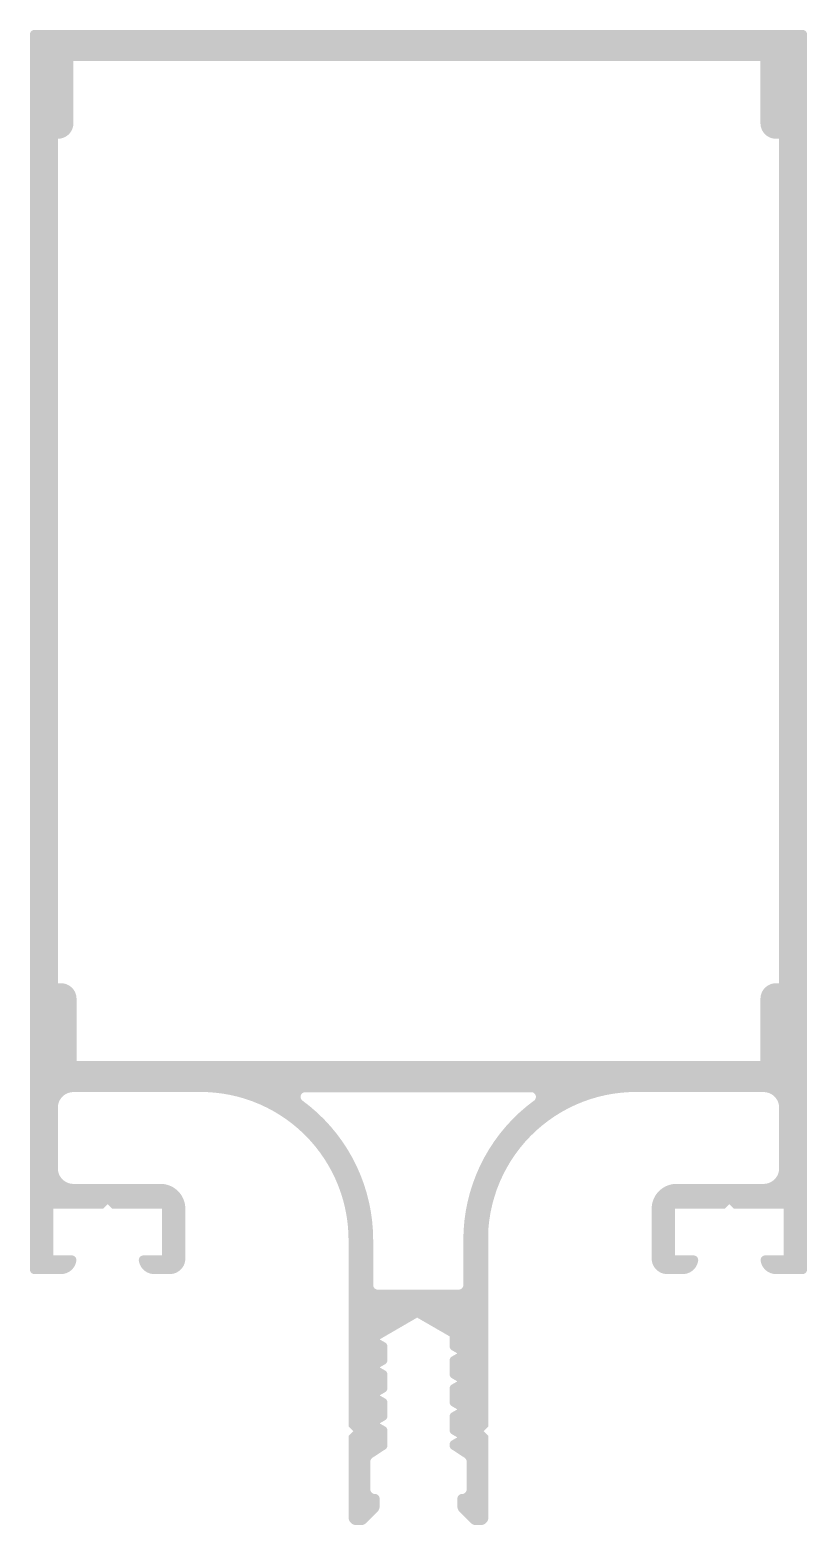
# Model space of a CAD drawing. Header units: millimetres. Extents: x -63 to 3646, y -445 to 220.
# Drawn here: x 1015 to 1065, y -6.4 to 89.8 of the extents above; entities that cross this region are included whole.
import ezdxf

# ---------------------------------------------------------------- set-up
doc = ezdxf.new("R2010")
doc.units = ezdxf.units.MM

# ---------------------------------------------------------------- blocks, each defined once
blk = doc.blocks.new('E50 M 12')
h = blk.add_hatch(color=252)
h.paths.add_polyline_path([(22, 27.479925), (22, 23.480856), (-22, 23.480856), (-22.000001, 27.480857), (-22.001467, 27.534996), (-22.005863, 27.588976), (-22.013174, 27.642639), (-22.02338, 27.695827), (-22.036451, 27.748385), (-22.052347, 27.800158), (-22.071024, 27.850995), (-22.092425, 27.900746), (-22.116488, 27.949265), (-22.143143, 27.996411), (-22.172311, 28.042044), (-22.203907, 28.086031), (-22.237838, 28.128243), (-22.274005, 28.168556), (-22.312301, 28.206852), (-22.352614, 28.243019), (-22.394826, 28.27695), (-22.438813, 28.308546), (-22.484446, 28.337714), (-22.531592, 28.364369), (-22.580111, 28.388432), (-22.629862, 28.409833), (-22.680699, 28.42851), (-22.732472, 28.444407), (-22.78503, 28.457477), (-22.838218, 28.467683), (-22.891881, 28.474995), (-22.945861, 28.47939), (-23, 28.480857), (-23.2, 28.480857), (-23.2, 82.780858), (-23.145861, 82.782324), (-23.091881, 82.78672), (-23.038218, 82.794031), (-22.985029, 82.804237), (-22.932471, 82.817308), (-22.880698, 82.833205), (-22.829862, 82.851881), (-22.780111, 82.873282), (-22.731591, 82.897346), (-22.684446, 82.924001), (-22.638813, 82.953169), (-22.594826, 82.984765), (-22.552613, 83.018696), (-22.5123, 83.054862), (-22.474004, 83.093158), (-22.437838, 83.133471), (-22.403907, 83.175684), (-22.372311, 83.219671), (-22.343143, 83.265304), (-22.316488, 83.312449), (-22.292424, 83.360969), (-22.271023, 83.41072), (-22.252347, 83.461556), (-22.23645, 83.513329), (-22.223379, 83.565887), (-22.213173, 83.619076), (-22.205862, 83.672739), (-22.201466, 83.726719), (-22.2, 83.780858), (-22.199999, 87.780857), (22, 87.780857), (22, 83.779925), (22.00142, 83.727573), (22.005579, 83.675368), (22.012465, 83.623452), (22.02206, 83.571967), (22.034337, 83.521056), (22.049263, 83.470857), (22.066796, 83.421508), (22.086889, 83.373145), (22.109486, 83.3259), (22.134525, 83.279903), (22.161938, 83.23528), (22.19165, 83.192154), (22.223579, 83.150642), (22.257637, 83.110858), (22.293732, 83.072912), (22.331763, 83.036908), (22.371627, 83.002944), (22.413215, 82.971114), (22.456412, 82.941504), (22.5011, 82.914197), (22.547156, 82.889267), (22.594455, 82.866782), (22.642865, 82.846804), (22.692255, 82.829388), (22.742489, 82.814581), (22.79343, 82.802425), (22.844937, 82.792952), (22.896869, 82.786189), (22.949084, 82.782154), (23.001439, 82.780858), (23.2, 82.780858), (23.2, 28.480857), (22.999999, 28.480857), (22.947632, 28.479485), (22.895409, 28.475372), (22.843472, 28.46853), (22.791966, 28.458978), (22.74103, 28.446742), (22.690805, 28.431856), (22.641428, 28.414359), (22.593035, 28.394301), (22.545759, 28.371736), (22.49973, 28.346727), (22.455073, 28.319341), (22.411912, 28.289654), (22.370365, 28.257748), (22.330545, 28.22371), (22.292563, 28.187634), (22.256522, 28.149618), (22.222521, 28.109766), (22.190654, 28.068189), (22.161007, 28.025), (22.133663, 27.980318), (22.108697, 27.934266), (22.086176, 27.886969), (22.066163, 27.838557), (22.048713, 27.789164), (22.033873, 27.738925), (22.021684, 27.687978), (22.01218, 27.636462), (22.005387, 27.58452), (22.001323, 27.532293)])
h.paths.add_polyline_path([(7.252136, 21.474441), (7.268157, 21.474032), (7.284133, 21.472768), (7.30002, 21.470653), (7.31577, 21.467693), (7.33134, 21.463895), (7.346685, 21.459272), (7.361761, 21.453836), (7.376525, 21.447602), (7.390936, 21.440589), (7.404951, 21.432817), (7.418531, 21.424307), (7.431638, 21.415084), (7.444233, 21.405174), (7.456281, 21.394605), (7.467747, 21.383409), (7.478599, 21.371616), (7.488806, 21.35926), (7.498339, 21.346377), (7.50717, 21.333004), (7.515274, 21.319177), (7.522628, 21.304938), (7.529211, 21.290326), (7.535005, 21.275384), (7.539992, 21.260153), (7.544159, 21.244678), (7.547494, 21.229003), (7.549987, 21.213172), (7.551631, 21.19723), (7.552421, 21.181223), (7.552355, 21.165197), (7.551433, 21.149197), (7.549659, 21.133269), (7.547036, 21.117459), (7.543573, 21.101811), (7.539279, 21.086371), (7.534167, 21.071182), (7.528251, 21.056288), (7.521547, 21.041731), (7.514077, 21.027552), (7.505859, 21.013793), (7.496919, 21.000492), (7.487281, 20.987688), (7.476973, 20.975416), (7.466024, 20.963713), (7.454466, 20.952611), (7.442332, 20.942142), (7.429656, 20.932336), (6.945069, 20.556764), (6.481959, 20.15501), (6.041736, 19.7283), (5.625744, 19.277935), (5.235253, 18.805289), (4.871453, 18.311805), (4.535454, 17.798986), (4.228281, 17.268399), (3.950872, 16.721662), (3.704073, 16.160442), (3.488636, 15.586452), (3.305219, 15.001442), (3.154382, 14.407198), (3.036584, 13.805533), (2.952185, 13.198281), (2.901442, 12.587296), (2.88451, 11.974441), (2.88451, 9.081036), (2.88408, 9.064796), (2.882772, 9.048602), (2.880588, 9.032503), (2.877536, 9.016546), (2.873625, 9.000778), (2.868866, 8.985245), (2.863274, 8.969991), (2.856863, 8.955063), (2.849654, 8.940504), (2.841668, 8.926357), (2.832927, 8.912663), (2.823458, 8.899461), (2.813288, 8.886792), (2.802447, 8.874692), (2.790966, 8.863197), (2.778881, 8.85234), (2.766225, 8.842153), (2.753037, 8.832666), (2.739354, 8.823907), (2.725217, 8.815901), (2.710668, 8.808673), (2.695749, 8.802242), (2.680503, 8.796629), (2.664976, 8.791849), (2.649213, 8.787917), (2.63326, 8.784844), (2.617164, 8.782639), (2.600972, 8.781309), (2.584733, 8.780857), (-2.615267, 8.780857), (-2.630972, 8.781257), (-2.646635, 8.782478), (-2.662212, 8.784517), (-2.67766, 8.78737), (-2.692939, 8.791026), (-2.708005, 8.795478), (-2.722817, 8.800713), (-2.737335, 8.806715), (-2.751519, 8.813469), (-2.765329, 8.820957), (-2.778729, 8.829157), (-2.791682, 8.838048), (-2.804151, 8.847604), (-2.816102, 8.8578), (-2.827504, 8.868607), (-2.838324, 8.879997), (-2.848533, 8.891937), (-2.858104, 8.904396), (-2.867008, 8.917338), (-2.875223, 8.930729), (-2.882726, 8.944532), (-2.889496, 8.958708), (-2.895515, 8.973219), (-2.900765, 8.988026), (-2.905234, 9.003087), (-2.908908, 9.018361), (-2.911777, 9.033807), (-2.913834, 9.049381), (-2.915072, 9.065042), (-2.915489, 9.080747), (-2.91549, 11.974441), (-2.932421, 12.587296), (-2.983164, 13.198281), (-3.067563, 13.805533), (-3.185361, 14.407198), (-3.336198, 15.001442), (-3.519615, 15.586452), (-3.735052, 16.160442), (-3.981851, 16.721662), (-4.25926, 17.268399), (-4.566433, 17.798986), (-4.902432, 18.311805), (-5.266232, 18.805289), (-5.656723, 19.277935), (-6.072715, 19.7283), (-6.512938, 20.15501), (-6.976049, 20.556764), (-7.460635, 20.932336), (-7.473299, 20.942132), (-7.485422, 20.95259), (-7.496971, 20.96368), (-7.507911, 20.97537), (-7.518212, 20.987628), (-7.527844, 21.000417), (-7.53678, 21.013702), (-7.544995, 21.027445), (-7.552465, 21.041606), (-7.559169, 21.056146), (-7.565087, 21.071023), (-7.570204, 21.086195), (-7.574503, 21.101617), (-7.577974, 21.117248), (-7.580606, 21.133041), (-7.582392, 21.148952), (-7.583326, 21.164935), (-7.583406, 21.180946), (-7.582632, 21.196938), (-7.581005, 21.212866), (-7.578532, 21.228685), (-7.575217, 21.244349), (-7.571072, 21.259814), (-7.566108, 21.275036), (-7.560339, 21.289972), (-7.553781, 21.304578), (-7.546453, 21.318813), (-7.538376, 21.332638), (-7.529573, 21.346012), (-7.520069, 21.358897), (-7.509891, 21.371256), (-7.499069, 21.383055), (-7.487632, 21.39426), (-7.475614, 21.404839), (-7.463048, 21.414762), (-7.449971, 21.424), (-7.43642, 21.432527), (-7.422433, 21.440319), (-7.40805, 21.447354), (-7.393313, 21.453611), (-7.378262, 21.459073), (-7.362942, 21.463725), (-7.347395, 21.467553), (-7.331667, 21.470545), (-7.315801, 21.472695), (-7.299843, 21.473994), (-7.283838, 21.474441)])
h.paths.add_polyline_path([(13.569041, 21.480858), (22.2, 21.480857), (22.254138, 21.47939), (22.308119, 21.474995), (22.361782, 21.467683), (22.41497, 21.457477), (22.467528, 21.444407), (22.519301, 21.42851), (22.570138, 21.409833), (22.619889, 21.388432), (22.668408, 21.364369), (22.715553, 21.337714), (22.761187, 21.308546), (22.805174, 21.27695), (22.847386, 21.243019), (22.887699, 21.206852), (22.925995, 21.168556), (22.962162, 21.128243), (22.996093, 21.086031), (23.027688, 21.042044), (23.056857, 20.996411), (23.083512, 20.949265), (23.107575, 20.900746), (23.128976, 20.850995), (23.147653, 20.800158), (23.163549, 20.748385), (23.17662, 20.695827), (23.186826, 20.642639), (23.194137, 20.588976), (23.198533, 20.534996), (23.199999, 20.480857), (23.199999, 16.580857), (23.198533, 16.526718), (23.194137, 16.472738), (23.186826, 16.419075), (23.17662, 16.365886), (23.163549, 16.313328), (23.147653, 16.261555), (23.128976, 16.210719), (23.107575, 16.160968), (23.083511, 16.112448), (23.056857, 16.065303), (23.027688, 16.01967), (22.996093, 15.975683), (22.962162, 15.933471), (22.925995, 15.893157), (22.887699, 15.854861), (22.847386, 15.818695), (22.805174, 15.784764), (22.761187, 15.753168), (22.715553, 15.724), (22.668408, 15.697345), (22.619889, 15.673281), (22.570138, 15.65188), (22.519301, 15.633204), (22.467528, 15.617307), (22.41497, 15.604236), (22.361781, 15.59403), (22.308119, 15.586719), (22.254138, 15.582323), (22.199999, 15.580857), (16.599031, 15.580857), (16.512414, 15.578458), (16.426055, 15.571373), (16.340206, 15.559624), (16.255119, 15.543245), (16.171043, 15.522283), (16.088225, 15.496801), (16.006908, 15.466873), (15.927331, 15.432586), (15.849726, 15.394041), (15.774322, 15.351352), (15.70134, 15.304644), (15.630993, 15.254052), (15.563488, 15.199727), (15.499024, 15.141827), (15.437788, 15.080522), (15.379961, 15.015992), (15.325711, 14.948426), (15.2752, 14.878022), (15.228573, 14.804987), (15.185969, 14.729535), (15.147513, 14.651887), (15.113316, 14.572271), (15.083479, 14.490921), (15.05809, 14.408074), (15.037223, 14.323975), (15.02094, 14.238869), (15.009288, 14.153007), (15.002301, 14.06664), (15, 13.980021), (15, 10.780196), (15.001405, 10.727859), (15.005547, 10.675668), (15.012415, 10.623765), (15.021991, 10.572293), (15.034247, 10.521393), (15.04915, 10.471203), (15.06666, 10.421863), (15.086727, 10.373506), (15.109299, 10.326267), (15.134312, 10.280273), (15.161697, 10.235651), (15.191381, 10.192524), (15.223281, 10.151009), (15.25731, 10.111221), (15.293375, 10.073268), (15.331376, 10.037255), (15.371211, 10.003281), (15.412769, 9.971437), (15.455936, 9.941812), (15.500595, 9.914488), (15.546623, 9.889538), (15.593894, 9.867031), (15.642278, 9.847029), (15.691642, 9.829586), (15.741852, 9.814751), (15.792769, 9.802565), (15.844254, 9.79306), (15.896166, 9.786262), (15.948363, 9.782191), (16.000701, 9.780857), (17.000701, 9.780857), (17.053518, 9.78229), (17.106185, 9.786511), (17.158556, 9.793507), (17.210485, 9.80326), (17.261826, 9.815742), (17.312436, 9.830918), (17.362173, 9.848746), (17.4109, 9.869177), (17.458479, 9.892152), (17.504779, 9.917608), (17.549669, 9.945475), (17.593025, 9.975673), (17.634725, 10.00812), (17.674654, 10.042723), (17.712699, 10.079387), (17.748754, 10.11801), (17.782719, 10.158483), (17.814499, 10.200693), (17.844005, 10.244523), (17.871155, 10.28985), (17.895873, 10.336548), (17.91809, 10.384486), (17.937744, 10.433531), (17.95478, 10.483546), (17.969151, 10.53439), (17.980816, 10.585923), (17.989743, 10.638), (17.991611, 10.653959), (17.992623, 10.669995), (17.992775, 10.686063), (17.992066, 10.702115), (17.990498, 10.718107), (17.988077, 10.733991), (17.984808, 10.749724), (17.980702, 10.765258), (17.97577, 10.780551), (17.970027, 10.795557), (17.963488, 10.810235), (17.956173, 10.824541), (17.948102, 10.838436), (17.939299, 10.851878), (17.929788, 10.864829), (17.919598, 10.877253), (17.908758, 10.889113), (17.897298, 10.900376), (17.885251, 10.911009), (17.872652, 10.920982), (17.859538, 10.930266), (17.845945, 10.938835), (17.831913, 10.946663), (17.817482, 10.953729), (17.802693, 10.960012), (17.787589, 10.965495), (17.772213, 10.970161), (17.756609, 10.973996), (17.740823, 10.976991), (17.724899, 10.979137), (17.708882, 10.980426), (17.69282, 10.980857), (16.5, 10.980857), (16.5, 13.980857), (19.7, 13.980857), (20, 14.280857), (20.299996, 13.980857), (23.499999, 13.980857), (23.499999, 10.980857), (22.307179, 10.980857), (22.291117, 10.980426), (22.2751, 10.979137), (22.259176, 10.976991), (22.243389, 10.973996), (22.227786, 10.970161), (22.21241, 10.965495), (22.197306, 10.960012), (22.182517, 10.953729), (22.168086, 10.946663), (22.154054, 10.938835), (22.140461, 10.930266), (22.127346, 10.920982), (22.114748, 10.911009), (22.102701, 10.900376), (22.091241, 10.889113), (22.0804, 10.877253), (22.07021, 10.864829), (22.0607, 10.851878), (22.051897, 10.838436), (22.043826, 10.824541), (22.036511, 10.810235), (22.029972, 10.795557), (22.024228, 10.780551), (22.019297, 10.765258), (22.01519, 10.749724), (22.011922, 10.733991), (22.009501, 10.718107), (22.007933, 10.702115), (22.007224, 10.686063), (22.007376, 10.669995), (22.008387, 10.653959), (22.010256, 10.638), (22.019193, 10.585872), (22.030874, 10.53429), (22.045265, 10.483397), (22.062327, 10.433336), (22.082012, 10.384248), (22.104264, 10.336269), (22.129022, 10.289533), (22.156217, 10.244172), (22.185771, 10.200312), (22.217603, 10.158076), (22.251624, 10.117582), (22.287738, 10.078943), (22.325844, 10.042267), (22.365836, 10.007658), (22.407602, 9.975211), (22.451024, 9.945018), (22.495983, 9.917163), (22.542351, 9.891724), (22.589999, 9.868771), (22.638795, 9.84837), (22.6886, 9.830578), (22.739277, 9.815443), (22.790683, 9.803009), (22.842674, 9.79331), (22.895105, 9.786373), (22.94783, 9.782219), (23.000701, 9.780857), (24.700384, 9.780857), (24.716612, 9.781317), (24.732791, 9.782654), (24.748874, 9.784865), (24.764814, 9.787942), (24.780564, 9.791877), (24.796079, 9.796658), (24.811312, 9.802272), (24.826219, 9.808701), (24.840756, 9.815927), (24.854881, 9.82393), (24.868553, 9.832684), (24.881731, 9.842165), (24.894377, 9.852345), (24.906454, 9.863195), (24.917926, 9.874682), (24.92876, 9.886772), (24.938924, 9.899431), (24.948388, 9.912621), (24.957125, 9.926304), (24.965109, 9.94044), (24.972317, 9.954986), (24.978727, 9.969902), (24.984321, 9.985142), (24.989082, 10.000662), (24.992997, 10.016417), (24.996054, 10.032361), (24.998244, 10.048447), (24.99956, 10.064628), (24.999999, 10.080857), (25, 83.82762), (24.999999, 89.480857), (24.999559, 89.497098), (24.998241, 89.513293), (24.996047, 89.529391), (24.992986, 89.545348), (24.989064, 89.561115), (24.984295, 89.576647), (24.978692, 89.591898), (24.972272, 89.606824), (24.965053, 89.621379), (24.957057, 89.635523), (24.948306, 89.649213), (24.938827, 89.662409), (24.928648, 89.675073), (24.917798, 89.687167), (24.906309, 89.698655), (24.894215, 89.709505), (24.881552, 89.719685), (24.868356, 89.729164), (24.854666, 89.737914), (24.840522, 89.74591), (24.825966, 89.753129), (24.811041, 89.75955), (24.79579, 89.765153), (24.780258, 89.769922), (24.764491, 89.773843), (24.748534, 89.776905), (24.732435, 89.779098), (24.716241, 89.780417), (24.699999, 89.780857), (-24.700001, 89.780857), (-24.715712, 89.780445), (-24.731381, 89.779211), (-24.746963, 89.777158), (-24.762417, 89.774292), (-24.777699, 89.77062), (-24.792768, 89.766153), (-24.807583, 89.760903), (-24.822102, 89.754885), (-24.836286, 89.748114), (-24.850096, 89.740609), (-24.863494, 89.732392), (-24.876443, 89.723484), (-24.888908, 89.713911), (-24.900854, 89.703697), (-24.912249, 89.692872), (-24.923062, 89.681465), (-24.933262, 89.669508), (-24.942822, 89.657032), (-24.951715, 89.644073), (-24.959918, 89.630666), (-24.967407, 89.616848), (-24.974162, 89.602657), (-24.980165, 89.588131), (-24.985399, 89.573311), (-24.989849, 89.558237), (-24.993504, 89.542951), (-24.996353, 89.527494), (-24.998389, 89.511909), (-24.999606, 89.496239), (-25, 89.480527), (-25, 10.080527), (-24.999572, 10.064825), (-24.998322, 10.049167), (-24.996254, 10.033595), (-24.993375, 10.018154), (-24.98969, 10.002884), (-24.985212, 9.987828), (-24.979952, 9.973027), (-24.973924, 9.958521), (-24.967145, 9.944351), (-24.959634, 9.930556), (-24.951411, 9.917172), (-24.942499, 9.904237), (-24.932922, 9.891786), (-24.922706, 9.879854), (-24.91188, 9.868472), (-24.900473, 9.857673), (-24.888516, 9.847486), (-24.876043, 9.837939), (-24.863087, 9.829057), (-24.849683, 9.820866), (-24.83587, 9.813388), (-24.821684, 9.806643), (-24.807164, 9.80065), (-24.792351, 9.795425), (-24.777284, 9.790982), (-24.762005, 9.787334), (-24.746557, 9.784491), (-24.730981, 9.782461), (-24.715319, 9.781248), (-24.699616, 9.780857), (-22.999299, 9.780857), (-22.946482, 9.78229), (-22.893815, 9.786511), (-22.841444, 9.793507), (-22.789515, 9.80326), (-22.738174, 9.815742), (-22.687564, 9.830918), (-22.637827, 9.848746), (-22.5891, 9.869177), (-22.541521, 9.892152), (-22.495221, 9.917608), (-22.450331, 9.945475), (-22.406975, 9.975673), (-22.365275, 10.00812), (-22.325346, 10.042723), (-22.287301, 10.079387), (-22.251246, 10.11801), (-22.217281, 10.158483), (-22.185501, 10.200693), (-22.155995, 10.244523), (-22.128845, 10.28985), (-22.104127, 10.336548), (-22.08191, 10.384486), (-22.062256, 10.433531), (-22.04522, 10.483546), (-22.030849, 10.53439), (-22.019184, 10.585923), (-22.010257, 10.638), (-22.008389, 10.653959), (-22.007377, 10.669995), (-22.007225, 10.686063), (-22.007934, 10.702115), (-22.009502, 10.718107), (-22.011923, 10.733991), (-22.015192, 10.749724), (-22.019298, 10.765258), (-22.02423, 10.780551), (-22.029973, 10.795557), (-22.036512, 10.810235), (-22.043827, 10.824541), (-22.051898, 10.838436), (-22.060701, 10.851878), (-22.070212, 10.864829), (-22.080402, 10.877253), (-22.091242, 10.889113), (-22.102702, 10.900376), (-22.114749, 10.911009), (-22.127348, 10.920982), (-22.140462, 10.930266), (-22.154055, 10.938835), (-22.168087, 10.946663), (-22.182518, 10.953729), (-22.197307, 10.960012), (-22.212411, 10.965495), (-22.227787, 10.970161), (-22.243391, 10.973996), (-22.259177, 10.976991), (-22.275101, 10.979137), (-22.291118, 10.980426), (-22.30718, 10.980857), (-23.500001, 10.980857), (-23.500001, 13.980857), (-20.299998, 13.980857), (-20.000001, 14.280857), (-19.700002, 13.980857), (-16.5, 13.980857), (-16.5, 10.980857), (-17.692821, 10.980857), (-17.708883, 10.980426), (-17.7249, 10.979137), (-17.740824, 10.976991), (-17.756611, 10.973996), (-17.772214, 10.970161), (-17.78759, 10.965495), (-17.802694, 10.960013), (-17.817483, 10.953729), (-17.831914, 10.946663), (-17.845946, 10.938835), (-17.859539, 10.930266), (-17.872654, 10.920982), (-17.885252, 10.911009), (-17.897299, 10.900376), (-17.908759, 10.889113), (-17.9196, 10.877253), (-17.92979, 10.864829), (-17.9393, 10.851878), (-17.948103, 10.838436), (-17.956174, 10.824541), (-17.963489, 10.810235), (-17.970028, 10.795557), (-17.975772, 10.780551), (-17.980703, 10.765258), (-17.98481, 10.749724), (-17.988078, 10.733991), (-17.990499, 10.718107), (-17.992067, 10.702115), (-17.992776, 10.686063), (-17.992624, 10.669995), (-17.991613, 10.653959), (-17.989744, 10.638), (-17.980807, 10.585872), (-17.969126, 10.53429), (-17.954735, 10.483397), (-17.937673, 10.433336), (-17.917988, 10.384248), (-17.895736, 10.336269), (-17.870978, 10.289533), (-17.843783, 10.244172), (-17.814229, 10.200312), (-17.782397, 10.158076), (-17.748376, 10.117582), (-17.712262, 10.078943), (-17.674156, 10.042267), (-17.634164, 10.007658), (-17.592398, 9.975211), (-17.548976, 9.945018), (-17.504017, 9.917163), (-17.457649, 9.891724), (-17.410001, 9.868771), (-17.361205, 9.84837), (-17.3114, 9.830578), (-17.260723, 9.815443), (-17.209317, 9.803009), (-17.157326, 9.79331), (-17.104895, 9.786373), (-17.05217, 9.782219), (-16.999299, 9.780857), (-15.999299, 9.780857), (-15.945175, 9.782361), (-15.891212, 9.786792), (-15.837568, 9.794137), (-15.7844, 9.804375), (-15.731865, 9.817476), (-15.680115, 9.833401), (-15.629303, 9.852103), (-15.579578, 9.873529), (-15.531085, 9.897614), (-15.483967, 9.924288), (-15.438362, 9.953474), (-15.394403, 9.985086), (-15.35222, 10.01903), (-15.311936, 10.055208), (-15.273669, 10.093513), (-15.237531, 10.133833), (-15.203629, 10.17605), (-15.172061, 10.22004), (-15.14292, 10.265674), (-15.116293, 10.312818), (-15.092255, 10.361335), (-15.070879, 10.411081), (-15.052227, 10.461912), (-15.036354, 10.513677), (-15.023305, 10.566226), (-15.01312, 10.619404), (-15.005828, 10.673055), (-15.001451, 10.727023), (-15.000001, 10.781148), (-15.000001, 13.981225), (-15.002214, 14.064982), (-15.008808, 14.148508), (-15.019766, 14.231575), (-15.035058, 14.313954), (-15.054641, 14.39542), (-15.078461, 14.475748), (-15.106454, 14.55472), (-15.138543, 14.632118), (-15.174639, 14.70773), (-15.214644, 14.781349), (-15.258448, 14.852773), (-15.305931, 14.921805), (-15.356963, 14.988258), (-15.411403, 15.051948), (-15.469102, 15.1127), (-15.529903, 15.170349), (-15.593639, 15.224736), (-15.660134, 15.275712), (-15.729206, 15.323137), (-15.800666, 15.366882), (-15.874318, 15.406825), (-15.949961, 15.442858), (-16.027385, 15.474882), (-16.10638, 15.502809), (-16.186729, 15.526563), (-16.268211, 15.546077), (-16.350603, 15.5613), (-16.433679, 15.572189), (-16.51721, 15.578713), (-16.600969, 15.580857), (-22.200001, 15.580857), (-22.254095, 15.582321), (-22.30803, 15.586709), (-22.36165, 15.594008), (-22.414796, 15.604198), (-22.467312, 15.617247), (-22.519047, 15.633118), (-22.569847, 15.651764), (-22.619563, 15.673131), (-22.668052, 15.697155), (-22.715169, 15.723768), (-22.760779, 15.752891), (-22.804746, 15.784438), (-22.846942, 15.818317), (-22.887243, 15.854429), (-22.925532, 15.892668), (-22.961697, 15.932923), (-22.995631, 15.975075), (-23.027235, 16.019001), (-23.056417, 16.064572), (-23.083091, 16.111655), (-23.107179, 16.160112), (-23.128611, 16.209801), (-23.147323, 16.260576), (-23.163262, 16.31229), (-23.176379, 16.36479), (-23.186637, 16.417922), (-23.194007, 16.471532), (-23.198465, 16.525462), (-23.2, 16.579554), (-23.2, 20.479554), (-23.198695, 20.531935), (-23.194649, 20.584176), (-23.187872, 20.636133), (-23.178382, 20.687664), (-23.166207, 20.738627), (-23.151379, 20.788882), (-23.133938, 20.838292), (-23.113934, 20.88672), (-23.091421, 20.934035), (-23.06646, 20.980104), (-23.03912, 21.024804), (-23.009477, 21.068009), (-22.977611, 21.109603), (-22.94361, 21.149471), (-22.907568, 21.187503), (-22.869583, 21.223595), (-22.82976, 21.257647), (-22.788207, 21.289567), (-22.74504, 21.319267), (-22.700377, 21.346665), (-22.654339, 21.371686), (-22.607055, 21.394261), (-22.558652, 21.414328), (-22.509265, 21.431833), (-22.459029, 21.446726), (-22.408082, 21.458968), (-22.356564, 21.468525), (-22.304615, 21.47537), (-22.25238, 21.479484), (-22.200001, 21.480857), (-13.60007, 21.480858), (-13.100338, 21.44582), (-12.603143, 21.384532), (-12.109863, 21.297162), (-11.621864, 21.183952), (-11.1405, 21.045216), (-10.667104, 20.88134), (-10.202989, 20.692776), (-9.749441, 20.480048), (-9.307716, 20.243746), (-8.879041, 19.984524), (-8.464601, 19.7031), (-8.065547, 19.400255), (-7.682984, 19.076829), (-7.317973, 18.733716), (-6.971525, 18.37187), (-6.644601, 17.992292), (-6.338106, 17.596034), (-6.05289, 17.184195), (-5.789744, 16.757917), (-5.549397, 16.31838), (-5.332515, 15.866804), (-5.1397, 15.404439), (-4.971485, 14.932567), (-4.828337, 14.452496), (-4.710653, 13.965557), (-4.618759, 13.4731), (-4.552909, 12.976488), (-4.513286, 12.477099), (-4.500001, 11.976317), (-4.500001, -0.019143), (-4.200001, -0.319144), (-4.500001, -0.61914), (-4.500001, -5.860308), (-4.499313, -5.88652), (-4.497252, -5.91266), (-4.493824, -5.938656), (-4.489037, -5.964437), (-4.482906, -5.989931), (-4.475447, -6.015069), (-4.46668, -6.039781), (-4.456629, -6.064), (-4.445323, -6.087658), (-4.432792, -6.110692), (-4.41907, -6.133036), (-4.404196, -6.154631), (-4.388211, -6.175416), (-4.371158, -6.195334), (-4.353084, -6.214331), (-4.334039, -6.232354), (-4.314075, -6.249354), (-4.293248, -6.265285), (-4.271614, -6.280101), (-4.249233, -6.293763), (-4.226166, -6.306233), (-4.202478, -6.317476), (-4.178233, -6.327462), (-4.153497, -6.336164), (-4.12834, -6.343556), (-4.102829, -6.34962), (-4.077036, -6.354338), (-4.051031, -6.357697), (-4.024885, -6.359688), (-3.998671, -6.360306), (-3.705778, -6.360306), (-3.67784, -6.359451), (-3.649993, -6.357035), (-3.622325, -6.353067), (-3.594921, -6.34756), (-3.567868, -6.340529), (-3.541251, -6.331998), (-3.515151, -6.321993), (-3.489652, -6.310545), (-3.464832, -6.29769), (-3.440769, -6.283468), (-3.417539, -6.267923), (-3.395214, -6.251105), (-3.373863, -6.233065), (-3.353553, -6.213861), (-2.645653, -5.505958), (-2.62647, -5.485579), (-2.608458, -5.464158), (-2.591672, -5.441763), (-2.576166, -5.418464), (-2.561988, -5.394334), (-2.549182, -5.369449), (-2.537789, -5.343885), (-2.527844, -5.317725), (-2.519378, -5.291049), (-2.512418, -5.26394), (-2.506986, -5.236486), (-2.503098, -5.20877), (-2.500767, -5.18088), (-2.500001, -5.152903), (-2.500001, -4.660077), (-2.500453, -4.643843), (-2.501783, -4.627658), (-2.503986, -4.611569), (-2.507057, -4.595622), (-2.510987, -4.579865), (-2.515763, -4.564344), (-2.521372, -4.549104), (-2.527798, -4.534189), (-2.535022, -4.519645), (-2.543021, -4.505512), (-2.551774, -4.491833), (-2.561255, -4.478648), (-2.571434, -4.465995), (-2.582284, -4.453911), (-2.593772, -4.442433), (-2.605864, -4.431592), (-2.618524, -4.421422), (-2.631717, -4.411952), (-2.645403, -4.40321), (-2.659541, -4.395221), (-2.674092, -4.388009), (-2.689011, -4.381594), (-2.704255, -4.375997), (-2.71978, -4.371232), (-2.735541, -4.367315), (-2.75149, -4.364256), (-2.767581, -4.362065), (-2.783767, -4.360747), (-2.800001, -4.360308), (-2.816229, -4.359869), (-2.832411, -4.358552), (-2.848497, -4.356362), (-2.864441, -4.353305), (-2.880197, -4.34939), (-2.895718, -4.344628), (-2.910958, -4.339034), (-2.925874, -4.332624), (-2.940421, -4.325416), (-2.954556, -4.317431), (-2.96824, -4.308694), (-2.98143, -4.299229), (-2.994089, -4.289065), (-3.00618, -4.27823), (-3.017666, -4.266758), (-3.028516, -4.254681), (-3.038696, -4.242034), (-3.048177, -4.228856), (-3.056932, -4.215183), (-3.064934, -4.201058), (-3.07216, -4.18652), (-3.078589, -4.171612), (-3.084202, -4.156379), (-3.088983, -4.140864), (-3.092917, -4.125113), (-3.095994, -4.109172), (-3.098204, -4.093089), (-3.099541, -4.076909), (-3.1, -4.060681), (-3.1, -2.281613), (-3.099565, -2.265087), (-3.098221, -2.24861), (-3.095971, -2.232233), (-3.092822, -2.216004), (-3.088784, -2.199973), (-3.083869, -2.18419), (-3.078092, -2.1687), (-3.071471, -2.153553), (-3.064025, -2.138793), (-3.055778, -2.124466), (-3.046754, -2.110615), (-3.036981, -2.097282), (-3.026488, -2.084507), (-3.015307, -2.07233), (-3.003473, -2.060788), (-2.99102, -2.049914), (-2.977988, -2.039743), (-2.964415, -2.030306), (-2.135585, -1.487246), (-2.135586, -1.487245), (-2.122027, -1.477818), (-2.109007, -1.467659), (-2.096566, -1.456799), (-2.084742, -1.44527), (-2.07357, -1.433109), (-2.063084, -1.420351), (-2.053316, -1.407035), (-2.044295, -1.393202), (-2.036049, -1.378894), (-2.028603, -1.364153), (-2.02198, -1.349025), (-2.016199, -1.333556), (-2.011278, -1.317792), (-2.007231, -1.301781), (-2.004072, -1.285572), (-2.00181, -1.269213), (-2.000452, -1.252755), (-2.000001, -1.236247), (-2.000001, -0.281887), (-2.000416, -0.266175), (-2.001653, -0.250507), (-2.003709, -0.234925), (-2.006579, -0.219472), (-2.010254, -0.204191), (-2.014724, -0.189123), (-2.019977, -0.17431), (-2.025999, -0.159792), (-2.032772, -0.14561), (-2.04028, -0.131801), (-2.0485, -0.118405), (-2.05741, -0.105458), (-2.066986, -0.092995), (-2.077202, -0.081051), (-2.08803, -0.069659), (-2.099439, -0.058849), (-2.111398, -0.048651), (-2.123876, -0.039094), (-2.136836, -0.030203), (-2.150245, -0.022003), (-2.500001, 0.180857), (-2.148841, 0.38453), (-2.134852, 0.393214), (-2.12136, 0.402652), (-2.108406, 0.412816), (-2.096029, 0.423675), (-2.084266, 0.435197), (-2.073154, 0.447347), (-2.062725, 0.460089), (-2.05301, 0.473383), (-2.04404, 0.487191), (-2.035841, 0.50147), (-2.028437, 0.516177), (-2.021852, 0.531268), (-2.016104, 0.546698), (-2.011211, 0.562419), (-2.007189, 0.578386), (-2.004048, 0.594549), (-2.0018, 0.610861), (-2.000449, 0.627271), (-2.000001, 0.64373), (-2.000001, 1.518113), (-2.00046, 1.534639), (-2.001828, 1.551114), (-2.004103, 1.567489), (-2.007275, 1.583714), (-2.011337, 1.59974), (-2.016275, 1.615517), (-2.022075, 1.630998), (-2.028719, 1.646136), (-2.036187, 1.660886), (-2.044456, 1.675201), (-2.053501, 1.68904), (-2.063295, 1.702359), (-2.073807, 1.715118), (-2.085006, 1.727279), (-2.096858, 1.738805), (-2.109327, 1.74966), (-2.122375, 1.759811), (-2.135963, 1.769229), (-2.150049, 1.777884), (-2.500001, 1.980857), (-2.148665, 2.184633), (-2.13469, 2.193321), (-2.121213, 2.202761), (-2.108273, 2.212926), (-2.09591, 2.223785), (-2.084162, 2.235306), (-2.073062, 2.247453), (-2.062646, 2.260191), (-2.052943, 2.273481), (-2.043984, 2.287283), (-2.035795, 2.301555), (-2.0284, 2.316255), (-2.021823, 2.331338), (-2.016083, 2.346759), (-2.011197, 2.362471), (-2.00718, 2.378428), (-2.004043, 2.394581), (-2.001797, 2.410882), (-2.000448, 2.427281), (-2.000001, 2.44373), (-2.000001, 3.318113), (-2.000459, 3.33462), (-2.001824, 3.351076), (-2.004093, 3.367431), (-2.007258, 3.383638), (-2.01131, 3.399645), (-2.016237, 3.415406), (-2.022024, 3.430871), (-2.028653, 3.445995), (-2.036103, 3.460731), (-2.044354, 3.475035), (-2.053378, 3.488863), (-2.06315, 3.502173), (-2.07364, 3.514926), (-2.084815, 3.527083), (-2.096642, 3.538606), (-2.109086, 3.549461), (-2.122108, 3.559614), (-2.135668, 3.569036), (-2.149727, 3.577698), (-2.500001, 3.780858), (-2.149487, 3.984155), (-2.135443, 3.992825), (-2.121897, 4.002255), (-2.10889, 4.012415), (-2.096461, 4.023275), (-2.084649, 4.034802), (-2.073488, 4.046962), (-2.063014, 4.059716), (-2.053256, 4.073028), (-2.044245, 4.086856), (-2.036008, 4.101158), (-2.028571, 4.115892), (-2.021955, 4.131013), (-2.01618, 4.146475), (-2.011265, 4.16223), (-2.007223, 4.178233), (-2.004068, 4.194433), (-2.001808, 4.210782), (-2.000451, 4.227231), (-2.000001, 4.24373), (-2.000001, 5.118113), (-2.000458, 5.134605), (-2.001821, 5.151046), (-2.004086, 5.167388), (-2.007245, 5.18358), (-2.01129, 5.199574), (-2.016209, 5.215322), (-2.021985, 5.230776), (-2.028602, 5.245888), (-2.03604, 5.260614), (-2.044276, 5.274909), (-2.053286, 5.288729), (-2.063042, 5.302034), (-2.073514, 5.314782), (-2.084671, 5.326934), (-2.09648, 5.338456), (-2.108904, 5.34931), (-2.121906, 5.359466), (-2.135446, 5.368891), (-2.149484, 5.377557), (-2.500001, 5.580859), (-0.086207, 6.980856), (1.999999, 5.776384), (1.999999, 5.143594), (2.000457, 5.127103), (2.00182, 5.110662), (2.004085, 5.09432), (2.007245, 5.078128), (2.011291, 5.062134), (2.016209, 5.046387), (2.021986, 5.030934), (2.028603, 5.015821), (2.036041, 5.001096), (2.044277, 4.986801), (2.053287, 4.972981), (2.063043, 4.959677), (2.073515, 4.94693), (2.084672, 4.934777), (2.096481, 4.923256), (2.108905, 4.912402), (2.121907, 4.902247), (2.135447, 4.892822), (2.149485, 4.884155), (2.499999, 4.680858), (2.149483, 4.477557), (2.135439, 4.468887), (2.121893, 4.459457), (2.108886, 4.449297), (2.096458, 4.438436), (2.084645, 4.426909), (2.073485, 4.414749), (2.06301, 4.401994), (2.053253, 4.388682), (2.044242, 4.374854), (2.036005, 4.360551), (2.028568, 4.345817), (2.021952, 4.330696), (2.016177, 4.315234), (2.011262, 4.299478), (2.007221, 4.283476), (2.004066, 4.267275), (2.001806, 4.250925), (2.00045, 4.234476), (1.999999, 4.217978), (1.999999, 3.343594), (2.000457, 3.327103), (2.00182, 3.310662), (2.004085, 3.29432), (2.007245, 3.278128), (2.011291, 3.262134), (2.016209, 3.246387), (2.021986, 3.230934), (2.028603, 3.215822), (2.036041, 3.201096), (2.044277, 3.186801), (2.053287, 3.172981), (2.063043, 3.159677), (2.073515, 3.14693), (2.084672, 3.134777), (2.096481, 3.123256), (2.108904, 3.112402), (2.121906, 3.102247), (2.135447, 3.092822), (2.149484, 3.084155), (2.499999, 2.880858), (2.149034, 2.677297), (2.135028, 2.668617), (2.12152, 2.659181), (2.10855, 2.649018), (2.096157, 2.638158), (2.084379, 2.626634), (2.073252, 2.614481), (2.062809, 2.601735), (2.053082, 2.588435), (2.044099, 2.574621), (2.035889, 2.560335), (2.028475, 2.545619), (2.02188, 2.530519), (2.016124, 2.515079), (2.011225, 2.499347), (2.007197, 2.483369), (2.004052, 2.467194), (2.0018, 2.450871), (2.000448, 2.434449), (1.999999, 2.417978), (1.999999, 1.543594), (2.000415, 1.527884), (2.001652, 1.512217), (2.003709, 1.496636), (2.006578, 1.481184), (2.010253, 1.465904), (2.014723, 1.450837), (2.019975, 1.436025), (2.025997, 1.421508), (2.03277, 1.407326), (2.040276, 1.393519), (2.048496, 1.380124), (2.057405, 1.367177), (2.06698, 1.354715), (2.077195, 1.342771), (2.088021, 1.331379), (2.099429, 1.32057), (2.111388, 1.310372), (2.123864, 1.300815), (2.136823, 1.291924), (2.15023, 1.283724), (2.499999, 1.080857), (2.148805, 0.877163), (2.134818, 0.868478), (2.121329, 0.85904), (2.108377, 0.848875), (2.096003, 0.838016), (2.084243, 0.826493), (2.073133, 0.814344), (2.062706, 0.801602), (2.052994, 0.788309), (2.044026, 0.774502), (2.035829, 0.760224), (2.028427, 0.745518), (2.021843, 0.730428), (2.016097, 0.715), (2.011206, 0.699279), (2.007185, 0.683314), (2.004045, 0.667153), (2.001797, 0.650843), (2.000447, 0.634435), (1.999999, 0.617978), (1.999999, -0.256406), (2.000459, -0.27293), (2.001828, -0.289404), (2.004102, -0.305778), (2.007274, -0.322001), (2.011336, -0.338025), (2.016274, -0.353801), (2.022073, -0.369281), (2.028716, -0.384418), (2.036183, -0.399166), (2.044451, -0.413481), (2.053495, -0.427318), (2.063287, -0.440637), (2.073798, -0.453395), (2.084996, -0.465556), (2.096846, -0.477081), (2.109314, -0.487936), (2.12236, -0.498087), (2.135946, -0.507505), (2.150029, -0.51616), (2.499999, -0.719144), (2.140601, -0.927592), (2.126805, -0.936432), (2.113511, -0.946013), (2.10076, -0.956305), (2.088591, -0.967278), (2.077038, -0.978899), (2.066138, -0.991133), (2.055921, -1.003944), (2.04642, -1.017294), (2.037661, -1.031143), (2.029672, -1.045449), (2.022476, -1.060171), (2.016094, -1.075263), (2.010545, -1.090681), (2.005847, -1.106379), (2.002013, -1.12231), (1.999055, -1.138427), (1.996981, -1.154681), (1.995797, -1.171025), (1.995508, -1.187408), (1.996113, -1.203783), (1.997612, -1.2201), (1.999999, -1.236311), (2.000454, -1.252816), (2.001815, -1.26927), (2.00408, -1.285625), (2.007241, -1.30183), (2.011289, -1.317837), (2.016212, -1.333597), (2.021993, -1.349062), (2.028617, -1.364185), (2.036063, -1.378922), (2.044309, -1.393226), (2.053329, -1.407055), (2.063096, -1.420367), (2.07358, -1.433122), (2.08475, -1.44528), (2.096573, -1.456805), (2.109011, -1.467663), (2.122028, -1.47782), (2.135584, -1.487245), (2.964415, -2.030306), (2.977962, -2.039725), (2.990972, -2.049875), (3.003404, -2.060725), (3.01522, -2.072242), (3.026385, -2.084391), (3.036866, -2.097136), (3.04663, -2.110437), (3.055648, -2.124256), (3.063892, -2.138549), (3.071338, -2.153274), (3.077963, -2.168386), (3.083748, -2.183839), (3.088674, -2.199587), (3.092726, -2.215582), (3.095894, -2.231776), (3.098166, -2.248119), (3.099536, -2.264563), (3.099999, -2.281057), (3.099999, -4.060125), (3.099598, -4.075832), (3.098374, -4.091497), (3.096332, -4.107076), (3.093477, -4.122526), (3.089817, -4.137806), (3.085362, -4.152874), (3.080124, -4.167687), (3.074118, -4.182206), (3.06736, -4.196391), (3.059868, -4.210202), (3.051664, -4.223602), (3.042769, -4.236555), (3.033208, -4.249023), (3.023008, -4.260975), (3.012196, -4.272375), (3.000802, -4.283194), (2.988857, -4.293402), (2.976394, -4.30297), (2.963447, -4.311873), (2.950052, -4.320085), (2.936245, -4.327585), (2.922065, -4.334352), (2.90755, -4.340367), (2.892739, -4.345614), (2.877675, -4.350078), (2.862397, -4.353747), (2.846948, -4.356612), (2.83137, -4.358663), (2.815706, -4.359896), (2.799999, -4.360308), (2.784294, -4.360719), (2.768632, -4.361952), (2.753055, -4.364004), (2.737608, -4.366867), (2.722331, -4.370536), (2.707268, -4.375), (2.692459, -4.380245), (2.677945, -4.386259), (2.663765, -4.393025), (2.649959, -4.400523), (2.636565, -4.408734), (2.623619, -4.417635), (2.611157, -4.427202), (2.599212, -4.437408), (2.587818, -4.448225), (2.577006, -4.459624), (2.566806, -4.471573), (2.557245, -4.48404), (2.54835, -4.49699), (2.540146, -4.510388), (2.532653, -4.524197), (2.525894, -4.53838), (2.519887, -4.552897), (2.514648, -4.567708), (2.510192, -4.582774), (2.50653, -4.598052), (2.503673, -4.613501), (2.501629, -4.629078), (2.500404, -4.644741), (2.499999, -4.660447), (2.499999, -5.15338), (2.500697, -5.179612), (2.502771, -5.205771), (2.506214, -5.231785), (2.511016, -5.257583), (2.517166, -5.283094), (2.524646, -5.308246), (2.533435, -5.332972), (2.543509, -5.357202), (2.55484, -5.38087), (2.567398, -5.403912), (2.581147, -5.426263), (2.59605, -5.447861), (2.612065, -5.468648), (2.629149, -5.488567), (2.647254, -5.507561), (3.353741, -6.214049), (3.372791, -6.232105), (3.392763, -6.249137), (3.413601, -6.265097), (3.435248, -6.279942), (3.457644, -6.29363), (3.480727, -6.306124), (3.504434, -6.31739), (3.5287, -6.327396), (3.553458, -6.336115), (3.578638, -6.343522), (3.604173, -6.349598), (3.629992, -6.354325), (3.656023, -6.357692), (3.682195, -6.359687), (3.708435, -6.360306), (4.001329, -6.360306), (4.028361, -6.359503), (4.055311, -6.357239), (4.082099, -6.353521), (4.108647, -6.348361), (4.134877, -6.341772), (4.160713, -6.333775), (4.186078, -6.324393), (4.210898, -6.313653), (4.235102, -6.301586), (4.258618, -6.288229), (4.281377, -6.273619), (4.303313, -6.257801), (4.324362, -6.240819), (4.344462, -6.222724), (4.363554, -6.203569), (4.381582, -6.18341), (4.398494, -6.162305), (4.41424, -6.140317), (4.428774, -6.117509), (4.442053, -6.093949), (4.45404, -6.069706), (4.464698, -6.04485), (4.473996, -6.019454), (4.481907, -5.993592), (4.488409, -5.96734), (4.493482, -5.940776), (4.497111, -5.913976), (4.499285, -5.887018), (4.499999, -5.859983), (4.499999, -0.61914), (4.199999, -0.319144), (4.499999, -0.019143), (4.499999, 12.741656), (4.554686, 13.248403), (4.636428, 13.751495), (4.74499, 14.249488), (4.880062, 14.740953), (5.041256, 15.224482), (5.228108, 15.698685), (5.440084, 16.162203), (5.676575, 16.613706), (5.936902, 17.051898), (6.220319, 17.475523), (6.526012, 17.883364), (6.853105, 18.274252), (7.200658, 18.647065), (7.567675, 19.000734), (7.953102, 19.334243), (8.355835, 19.646636), (8.774716, 19.937017), (9.208546, 20.204552), (9.656078, 20.448474), (10.116028, 20.668083), (10.587078, 20.862749), (11.067876, 21.031914), (11.557042, 21.175091), (12.053172, 21.291871), (12.554843, 21.381918), (13.060617, 21.444974)])

msp = doc.modelspace()

# ---------------------------------------------------------------- block references
msp.add_blockref('E50 M 12', (1040, 0))

doc.saveas('drawing.dxf')
